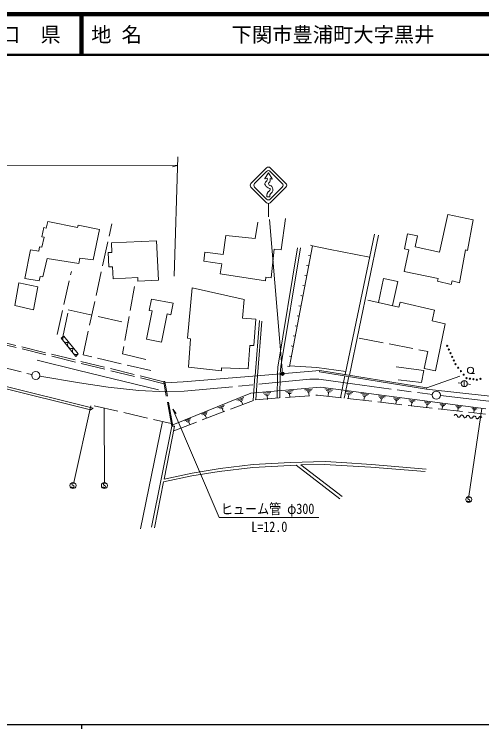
# Model space of a CAD drawing. Units: millimetres, scale not verified. Extents: x 40000 to 680000, y 20000 to 380000.
# Drawn here: x 351433 to 466679, y 204000 to 380000 of the extents above; entities that cross this region are included whole.
import ezdxf
from ezdxf.enums import TextEntityAlignment as Align

# ---------------------------------------------------------------- set-up
doc = ezdxf.new("R2010")
doc.units = ezdxf.units.MM
doc.header["$LTSCALE"] = 1000
doc.linetypes.add('CHAIN', pattern=[18.5, 12, -1.5, 3.5, -1.5])
doc.linetypes.add('DASHED', pattern=[7.5, 6, -1.5])
for name, color, linetype, lineweight in [('M-TTL', 2, 'Continuous', 140), ('M-TTL-BAND', 7, 'Continuous', 25), ('M-TTL-LINE', 7, 'Continuous', 50), ('M-WORK', 1, 'Continuous', 13)]:
    doc.layers.add(name, color=color, linetype=linetype, lineweight=lineweight)
doc.layers.add('M-TTL-TXT', color=7, linetype='Continuous')
doc.styles.add('ＭＳ ゴシック', font='')
doc.styles.add('ＭＳ 明朝', font='')
doc.styles.get('ＭＳ ゴシック').set_extended_font_data('MS Gothic')
doc.styles.get('ＭＳ 明朝').set_extended_font_data('MS Mincho')

msp = doc.modelspace()

# ---------------------------------------------------------------- linework, layer by layer
at = {"layer": 'M-TTL'}
msp.add_line((680000, 380000), (40000, 380000), dxfattribs=at)
at = {"layer": 'M-TTL-BAND'}
for p, q in [((40000, 205000), (579000, 205000)), ((368000, 205000), (368000, 204000))]:
    msp.add_line(p, q, dxfattribs=at)
at = {"layer": 'M-TTL-LINE'}
for p, q in [((367750, 380000), (367750, 370000)), ((368250, 380000), (368250, 370000)), ((40000, 370000), (680000, 370000))]:
    msp.add_line(p, q, dxfattribs=at)
at = {"layer": 'M-WORK'}
for p, q in [((390838, 315498), (391746, 344863)), ((220027, 342848), (391681, 342772)), ((391681, 342772), (390431, 342422)), ((413652, 342191), (409787, 338327)), ((414543, 342191), (418408, 338327)), ((413652, 341300), (410678, 338327)), ((413244, 339525), (414091, 340916)), ((415018, 339494), (414091, 340916)), ((417517, 338327), (414543, 341300)), ((413318, 339438), (413783, 339620)), ((414547, 339585), (414943, 339406)), ((409787, 337436), (413652, 333571)), ((413652, 334462), (410678, 337436)), ((418408, 337436), (414543, 333571)), ((417517, 337436), (414543, 334462)), ((413692, 335011), (414431, 335011)), ((414119, 333387), (414119, 330077)), ((414336, 329460), (417578, 291437)), ((418288, 329708), (417269, 321958)), ((458302, 330708), (456268, 321419)), ((464603, 329337), (458302, 330708)), ((463210, 321794), (464603, 329337)), ((358197, 325165), (358696, 327478)), ((358696, 327478), (359331, 327343)), ((359331, 327343), (359695, 328977)), ((359695, 328977), (367016, 327515)), ((367016, 327515), (367165, 328042)), ((367165, 328042), (372472, 327002)), ((410826, 324757), (411519, 328812)), ((372472, 327002), (370890, 319470)), ((433017, 291260), (440206, 325827)), ((434055, 291090), (441234, 325613)), ((448402, 325918), (447669, 322208)), ((450820, 325459), (448402, 325918)), ((358791, 325057), (358197, 325165)), ((358251, 322616), (358791, 325057)), ((375389, 323682), (386531, 324203)), ((386531, 324203), (386986, 314473)), ((402913, 320793), (403606, 325541)), ((403606, 325541), (410826, 324757)), ((450299, 322704), (450820, 325459)), ((357461, 321614), (357634, 322748)), ((357634, 322748), (358251, 322616)), ((375389, 323682), (375498, 321350)), ((415547, 322129), (414734, 315080)), ((417269, 321958), (415547, 322129)), ((421238, 322429), (416428, 293082)), ((417131, 293225), (421967, 322457)), ((419289, 293238), (424931, 322997)), ((424931, 322997), (424439, 323090)), ((424931, 322997), (428893, 322105)), ((428893, 322105), (439024, 320142)), ((447669, 322208), (448685, 322008)), ((456268, 321419), (450299, 322704)), ((354019, 314951), (355441, 321971)), ((355441, 321971), (357461, 321614)), ((375498, 321350), (374615, 321309)), ((374615, 321309), (374781, 317749)), ((398140, 319151), (398422, 321384)), ((398422, 321384), (402913, 320793)), ((424461, 320517), (423969, 320610)), ((448685, 322008), (447595, 316654)), ((461168, 313863), (462639, 321945)), ((462639, 321945), (463210, 321794)), ((359507, 319853), (358459, 315288)), ((367336, 318599), (359507, 319853)), ((367619, 319947), (367336, 318599)), ((370890, 319470), (367619, 319947)), ((402614, 318533), (398140, 319151)), ((374781, 317749), (375664, 317790)), ((375801, 314867), (375664, 317790)), ((402224, 316070), (402614, 318533)), ((423990, 318037), (423499, 318130)), ((357854, 315429), (357563, 314370)), ((358459, 315288), (357854, 315429)), ((375801, 314867), (381859, 315150)), ((381859, 315150), (381902, 314236)), ((413387, 314341), (402224, 316070)), ((413470, 315211), (413387, 314341)), ((414734, 315080), (413470, 315211)), ((423520, 315557), (423029, 315650)), ((447595, 316654), (455964, 314939)), ((352558, 313884), (351533, 308238)), ((357213, 312852), (352558, 313884)), ((357563, 314370), (354019, 314951)), ((386986, 314473), (381902, 314236)), ((442453, 314951), (441196, 309025)), ((445956, 314208), (442453, 314951)), ((444688, 308226), (445956, 314208)), ((455964, 314939), (455807, 314218)), ((455807, 314218), (459162, 313471)), ((459162, 313471), (459366, 314302)), ((459366, 314302), (461168, 313863)), ((356135, 307190), (357213, 312852)), ((395325, 312649), (394129, 300188)), ((408126, 309728), (395325, 312649)), ((423050, 313077), (422559, 313171)), ((384719, 307038), (385273, 309822)), ((385273, 309822), (390579, 308830)), ((422580, 310598), (422089, 310691)), ((351533, 308238), (356135, 307190)), ((390579, 308830), (390030, 305990)), ((407700, 305178), (408126, 309728)), ((422110, 308118), (421619, 308211)), ((446233, 307872), (438630, 309613)), ((446559, 309063), (446233, 307872)), ((455033, 307083), (446559, 309063)), ((384053, 299966), (385425, 306920)), ((385425, 306920), (384719, 307038)), ((454448, 304483), (455033, 307083)), ((389109, 306205), (387716, 299222)), ((390030, 305990), (389109, 306205)), ((411007, 304865), (407700, 305178)), ((410535, 298414), (411007, 304865)), ((411890, 304595), (410783, 290900)), ((421640, 305638), (421148, 305731)), ((457692, 303715), (454448, 304483)), ((411434, 290932), (412429, 304416)), ((421169, 303158), (420678, 303251)), ((455254, 292189), (457692, 303715)), ((363635, 300730), (363022, 300231)), ((363022, 300231), (366588, 295712)), ((366588, 295712), (363022, 300231)), ((367210, 296312), (363635, 300730)), ((363635, 300730), (367210, 296312)), ((387716, 299222), (384053, 299966)), ((394129, 300188), (394912, 300031)), ((394912, 300031), (394399, 293061)), ((420699, 300678), (420208, 300771)), ((409081, 292670), (409507, 298440)), ((409507, 298440), (410535, 298414)), ((420229, 298198), (419738, 298291)), ((366588, 295712), (367210, 296312)), ((378082, 296345), (383880, 294970)), ((419759, 295718), (419268, 295811)), ((453374, 296909), (452527, 292753)), ((357070, 294758), (367004, 292343)), ((367004, 292343), (386953, 287492)), ((394399, 293061), (402512, 292168)), ((402512, 292168), (402560, 292906)), ((402560, 292906), (409081, 292670)), ((416428, 293082), (416319, 291338)), ((417015, 291393), (417131, 293225)), ((419289, 293238), (418798, 293331)), ((419327, 293437), (426015, 292980)), ((420035, 291631), (426770, 292280)), ((433170, 291993), (426015, 292980)), ((426693, 291927), (426770, 292280)), ((426770, 292280), (453128, 287975)), ((445547, 293152), (452378, 292270)), ((452378, 292270), (451839, 289259)), ((452527, 292753), (455254, 292189)), ((393038, 289487), (409259, 290780)), ((409259, 290780), (420035, 291631)), ((453052, 287628), (426693, 291927)), ((453128, 287975), (461292, 290865)), ((463912, 291540), (464912, 291540)), ((341264, 289783), (370211, 282531)), ((370909, 282969), (341331, 290337)), ((388624, 289190), (393038, 289487)), ((451839, 289259), (446061, 289944)), ((461627, 289091), (460831, 289172)), ((462373, 289766), (462373, 288266)), ((463117, 288923), (463911, 288824)), ((409742, 286651), (426952, 288172)), ((418317, 287112), (420210, 287279)), ((419934, 286950), (418647, 286836)), ((423012, 287515), (424905, 287683)), ((424629, 287353), (423342, 287239)), ((423671, 286963), (424353, 287023)), ((424012, 286993), (424099, 286009)), ((426952, 288172), (467733, 282782)), ((428016, 287693), (429999, 287430)), ((429639, 287155), (428291, 287333)), ((428566, 286974), (429280, 286880)), ((428923, 286927), (428787, 285896)), ((433048, 287041), (434932, 286792)), ((453128, 287975), (453052, 287628)), ((453052, 287628), (468739, 285957)), ((390505, 278876), (409742, 286651)), ((406343, 284953), (408012, 285627)), ((407853, 285252), (406718, 284794)), ((412784, 286636), (414676, 286804)), ((414400, 286474), (413113, 286360)), ((413443, 286084), (414124, 286144)), ((413784, 286114), (413871, 285130)), ((418977, 286560), (419658, 286620)), ((419317, 286590), (419404, 285606)), ((434591, 286531), (433310, 286700)), ((433571, 286359), (434249, 286269)), ((433910, 286314), (433781, 285334)), ((436913, 286567), (438796, 286318)), ((438455, 286057), (437174, 286226)), ((437436, 285885), (438114, 285795)), ((437775, 285840), (437645, 284861)), ((441136, 286015), (442920, 285779)), ((442597, 285532), (441384, 285692)), ((441631, 285369), (442274, 285284)), ((441953, 285326), (441830, 284398)), ((444870, 285523), (446556, 285300)), ((446250, 285066), (445104, 285217)), ((366119, 264658), (370314, 283537)), ((401654, 283079), (403231, 283716)), ((403080, 283362), (402008, 282929)), ((407093, 284635), (407694, 284878)), ((407393, 284756), (407744, 283888)), ((445338, 284912), (445945, 284832)), ((445642, 284872), (445526, 283996)), ((448722, 285016), (450309, 284806)), ((450021, 284586), (448943, 284729)), ((449163, 284441), (449734, 284366)), ((449449, 284404), (449339, 283579)), ((452515, 284551), (454101, 284342)), ((453813, 284121), (452735, 284264)), ((452955, 283977), (453526, 283901)), ((453241, 283939), (453132, 283114)), ((456348, 284047), (457835, 283850)), ((457566, 283644), (456555, 283777)), ((456761, 283508), (457297, 283437)), ((457029, 283473), (456927, 282699)), ((460273, 283531), (461661, 283347)), ((370211, 282531), (370909, 282969)), ((373622, 282978), (373688, 264618)), ((390541, 282682), (391355, 281671)), ((390541, 282682), (401988, 256004)), ((397587, 281450), (399071, 282049)), ((398929, 281716), (397921, 281308)), ((402363, 282779), (402930, 283008)), ((402646, 282894), (402978, 282074)), ((461410, 283155), (460466, 283280)), ((460659, 283028), (461158, 282962)), ((460908, 282995), (460813, 282273)), ((466674, 282922), (463541, 261252)), ((464240, 283010), (465529, 282840)), ((465295, 282661), (464419, 282777)), ((464598, 282543), (465062, 282482)), ((464830, 282512), (464741, 281842)), ((393518, 279819), (394908, 280381)), ((394776, 280068), (393830, 279686)), ((398254, 281167), (398788, 281383)), ((398521, 281275), (398833, 280503)), ((459909, 281130), (459946, 281217)), ((459946, 281217), (460013, 281302)), ((460013, 281302), (460078, 281357)), ((460078, 281357), (460140, 281382)), ((460140, 281382), (460232, 281405)), ((460232, 281405), (460352, 281395)), ((460352, 281395), (460439, 281358)), ((460439, 281358), (460496, 281323)), ((460496, 281323), (460551, 281259)), ((460551, 281259), (460604, 281164)), ((460604, 281164), (460734, 280913)), ((460734, 280913), (460816, 280816)), ((460816, 280816), (460874, 280781)), ((460874, 280781), (460961, 280744)), ((460961, 280744), (461051, 280736)), ((461051, 280736), (461173, 280757)), ((461173, 280757), (461267, 280809)), ((461267, 280809), (461332, 280864)), ((461332, 280864), (461367, 280921)), ((461367, 280921), (461404, 281009)), ((461404, 281009), (461441, 281096)), ((461441, 281096), (461508, 281181)), ((461508, 281181), (461573, 281236)), ((461573, 281236), (461635, 281261)), ((461635, 281261), (461727, 281284)), ((461727, 281284), (461847, 281274)), ((461847, 281274), (461934, 281237)), ((461934, 281237), (461992, 281202)), ((461992, 281202), (462047, 281137)), ((462047, 281137), (462099, 281043)), ((462099, 281043), (462229, 280791)), ((462229, 280791), (462312, 280694)), ((462312, 280694), (462369, 280660)), ((462369, 280660), (462456, 280622)), ((462456, 280622), (462546, 280615)), ((462546, 280615), (462668, 280635)), ((462668, 280635), (462763, 280688)), ((462763, 280688), (462827, 280743)), ((462827, 280743), (462862, 280800)), ((462862, 280800), (462899, 280887)), ((462899, 280887), (462939, 280980)), ((462939, 280980), (463010, 281071)), ((463010, 281071), (463079, 281130)), ((463079, 281130), (463146, 281156)), ((463146, 281156), (463244, 281180)), ((463244, 281180), (463372, 281170)), ((463372, 281170), (463465, 281130)), ((463465, 281130), (463526, 281093)), ((463526, 281093), (463584, 281024)), ((463584, 281024), (463640, 280923)), ((463640, 280923), (463779, 280655)), ((463779, 280655), (463867, 280552)), ((463867, 280552), (463928, 280515)), ((463928, 280515), (464021, 280475)), ((464021, 280475), (464117, 280467)), ((464117, 280467), (464247, 280489)), ((464247, 280489), (464348, 280545)), ((464348, 280545), (464417, 280604)), ((464417, 280604), (464454, 280665)), ((464454, 280665), (464494, 280758)), ((464494, 280758), (464531, 280845)), ((464531, 280845), (464598, 280930)), ((464598, 280930), (464663, 280985)), ((464663, 280985), (464725, 281010)), ((464725, 281010), (464817, 281033)), ((464817, 281033), (464937, 281023)), ((464937, 281023), (465024, 280986)), ((465024, 280986), (465081, 280951)), ((465081, 280951), (465136, 280886)), ((465136, 280886), (465189, 280792)), ((465189, 280792), (465319, 280540)), ((465319, 280540), (465401, 280443)), ((465401, 280443), (465459, 280409)), ((465459, 280409), (465546, 280371)), ((465546, 280371), (465636, 280364)), ((465636, 280364), (465758, 280384)), ((465758, 280384), (465852, 280437)), ((465852, 280437), (465917, 280492)), ((465917, 280492), (465952, 280549)), ((465952, 280549), (465989, 280636)), ((465989, 280636), (466026, 280724)), ((466026, 280724), (466093, 280809)), ((466093, 280809), (466158, 280864)), ((466158, 280864), (466220, 280889)), ((466220, 280889), (466312, 280911)), ((466312, 280911), (466432, 280902)), ((466432, 280902), (466519, 280864)), ((466519, 280864), (466576, 280830)), ((466576, 280830), (466631, 280765)), ((466631, 280765), (466684, 280670)), ((382543, 253264), (387940, 279689)), ((390258, 278553), (385279, 253646)), ((390971, 278546), (388360, 265486)), ((390564, 278550), (390971, 278546)), ((394143, 279554), (394643, 279756)), ((394393, 279655), (394685, 278932)), ((410325, 269089), (419494, 269557)), ((419494, 269557), (428105, 269798)), ((428105, 269798), (432168, 269583)), ((432168, 269583), (439471, 269109)), ((395265, 266982), (402220, 268094)), ((410274, 268324), (401936, 267366)), ((402220, 268094), (410325, 269089)), ((419471, 268858), (410274, 268324)), ((420943, 268894), (419471, 268858)), ((431713, 260631), (420943, 268894)), ((428022, 269066), (422096, 269048)), ((422096, 269048), (432265, 261206)), ((432053, 268845), (428022, 269066)), ((439339, 268432), (432053, 268845)), ((452736, 267395), (439339, 268432)), ((439471, 269109), (452961, 267979)), ((395237, 266312), (388233, 264855)), ((388360, 265486), (395265, 266982)), ((401936, 267366), (395237, 266312)), ((365665, 264392), (365635, 264212)), ((365635, 264212), (365695, 264062)), ((365845, 264482), (365665, 264392)), ((365695, 264062), (366115, 263822)), ((365965, 264482), (365845, 264482)), ((366085, 264452), (365965, 264482)), ((366145, 264392), (366085, 264452)), ((373422, 264392), (373392, 264212)), ((373392, 264212), (373452, 264062)), ((373602, 264482), (373422, 264392)), ((373452, 264062), (373872, 263822)), ((373722, 264482), (373602, 264482)), ((373842, 264452), (373722, 264482)), ((373902, 264392), (373842, 264452)), ((385965, 253509), (388233, 264855)), ((365605, 263492), (365545, 263582)), ((365785, 263402), (365605, 263492)), ((365995, 263402), (365785, 263402)), ((366145, 263492), (365995, 263402)), ((366115, 263822), (366175, 263672)), ((366175, 263672), (366145, 263492)), ((373362, 263492), (373302, 263582)), ((373542, 263402), (373362, 263492)), ((373752, 263402), (373542, 263402)), ((373902, 263492), (373752, 263402)), ((373872, 263822), (373932, 263672)), ((373932, 263672), (373902, 263492)), ((463256, 260949), (463226, 260769)), ((463226, 260769), (463286, 260619)), ((463436, 261039), (463256, 260949)), ((463286, 260619), (463706, 260379)), ((463556, 261039), (463436, 261039)), ((463676, 261009), (463556, 261039)), ((463736, 260949), (463676, 261009)), ((463196, 260049), (463136, 260139)), ((463376, 259959), (463196, 260049)), ((463586, 259959), (463376, 259959)), ((463736, 260049), (463586, 259959)), ((463706, 260379), (463766, 260229)), ((463766, 260229), (463736, 260049)), ((401988, 256004), (426488, 256004))]:
    msp.add_line(p, q, dxfattribs=at)
at = {"layer": 'M-WORK', "linetype": 'DASHED'}
for p, q in [((368391, 296070), (375465, 328387)), ((362017, 301151), (365513, 316634)), ((381055, 312922), (378082, 296345)), ((363389, 300530), (364753, 307163)), ((364753, 307163), (379445, 303946)), ((388354, 288997), (322062, 305199)), ((388266, 289485), (322179, 305685)), ((436479, 300245), (453374, 296909)), ((385134, 292222), (368391, 296070)), ((410328, 284856), (410783, 290900)), ((411005, 285046), (411434, 290932)), ((416275, 285440), (416319, 291338)), ((416899, 285486), (417015, 291393)), ((431881, 285530), (432966, 290904)), ((432752, 285432), (433944, 290745)), ((390258, 278553), (388266, 289485)), ((388273, 289521), (388561, 289538)), ((390564, 278550), (388561, 289538)), ((410785, 285030), (426153, 286177)), ((426153, 286177), (467606, 281496)), ((371145, 283547), (390144, 279183)), ((390746, 277420), (410785, 285030)), ((390564, 278550), (390258, 278553))]:
    msp.add_line(p, q, dxfattribs=at)
at = {"layer": 'M-WORK', "linetype": 'CHAIN'}
for p, q in [((305480, 303457), (355759, 291254)), ((357717, 290855), (367511, 289241)), ((367511, 289241), (374565, 288172)), ((393285, 287115), (418297, 289518)), ((418297, 289518), (424303, 290095)), ((424303, 290095), (426498, 290118)), ((426498, 290118), (432475, 289251)), ((432475, 289251), (454504, 286299)), ((374565, 288172), (382132, 287317)), ((382132, 287317), (388796, 286987)), ((388796, 286987), (393285, 287115)), ((456489, 286052), (507108, 280226))]:
    msp.add_line(p, q, dxfattribs=at)
at = {"layer": 'M-WORK'}
for centre, radius in [((458186, 298311), 150), ((458591, 297410), 150), ((458996, 296510), 150), ((459401, 295609), 150), ((459806, 294709), 150), ((460212, 293808), 150), ((460887, 292942), 150), ((461562, 292075), 150), ((463912, 292300), 760), ((356730, 291018), 1000), ((417578, 291437), 400), ((417578, 291437), 240), ((417578, 291437), 80), ((462238, 291208), 150), ((462913, 290342), 150), ((462373, 289016), 750), ((463768, 290222), 150), ((464624, 290102), 150), ((465479, 289982), 150), ((466357, 290195), 150), ((455495, 286166), 1000), ((365905, 263912), 750), ((373662, 263912), 750), ((463496, 260469), 750)]:
    msp.add_circle(centre, radius, dxfattribs=at)
for centre, radius, start, end in [((414098, 341746), 630, 45, 135), ((414098, 340855), 630, 45, 135.00015), ((410233, 337881), 630, 135, 225), ((411124, 337881), 630, 135.00018, 224.99988), ((413720, 338194), 503, 161.91193, 220.56781), ((413296, 339494), 60.4, 148.67133, 291.4494), ((414245, 338022), 1056, 129.64416, 161.91193), ((413121, 339378), 705, 309.64423, 20.13776), ((414544, 338204), 403, 140.48023, 249.58063), ((413121, 339378), 1441, 320.48023, 8.29108), ((414968, 339461), 60.4, 245.55603, 33.11139), ((417071, 337881), 630, 314.99997, 45), ((417962, 337881), 630, 315, 45), ((414846, 338835), 1793, 212.70624, 253.97955), ((415200, 335236), 1524, 122.04956, 188.49383), ((414299, 336917), 201, 21.6294, 74.84784), ((414284, 336699), 201, 302.04962, 330.80548), ((414923, 339224), 1491, 249.58063, 254.84784), ((414062, 336823), 456, 330.80548, 21.62939), ((414299, 336917), 899, 21.62939, 74.84784), ((414062, 336823), 1154, 308.15277, 21.62939), ((414098, 334907), 630, 224.99988, 314.99997), ((415200, 335236), 802, 122.04956, 196.31329), ((414097, 334016), 630, 225, 315), ((364333, 300076), 956, 136.86426, 205.70728), ((364333, 300076), 956, 230.85486, 301.08466), ((365525, 298603), 956, 136.86426, 218.02417), ((365525, 298603), 956, 218.53796, 301.08466), ((366716, 297131), 956, 136.86426, 301.08466)]:
    msp.add_arc(centre, radius, start, end, dxfattribs=at)

# ---------------------------------------------------------------- texts
at = {"layer": 'M-TTL-TXT', "style": 'ＭＳ ゴシック'}
msp.add_text('山\u3000口\u3000県', height=3666, dxfattribs=at).set_placement((350375, 375000), align=Align.MIDDLE_CENTER)
for s, p in [('地 名', (370380, 375000)), ('下関市豊浦町大字黒井', (405024, 375000))]:
    msp.add_text(s, height=3666, dxfattribs=at).set_placement(p, align=Align.MIDDLE_LEFT)
at = {"layer": 'M-WORK', "style": 'ＭＳ 明朝', "width": 0.85}
for s, p in [('ヒューム管 φ300', (402364, 256066)), ('L=12.0', (409864, 251681))]:
    msp.add_text(s, height=2566, rotation=0.2, dxfattribs=at).set_placement(p, align=Align.BOTTOM_LEFT)

doc.saveas('drawing.dxf')
